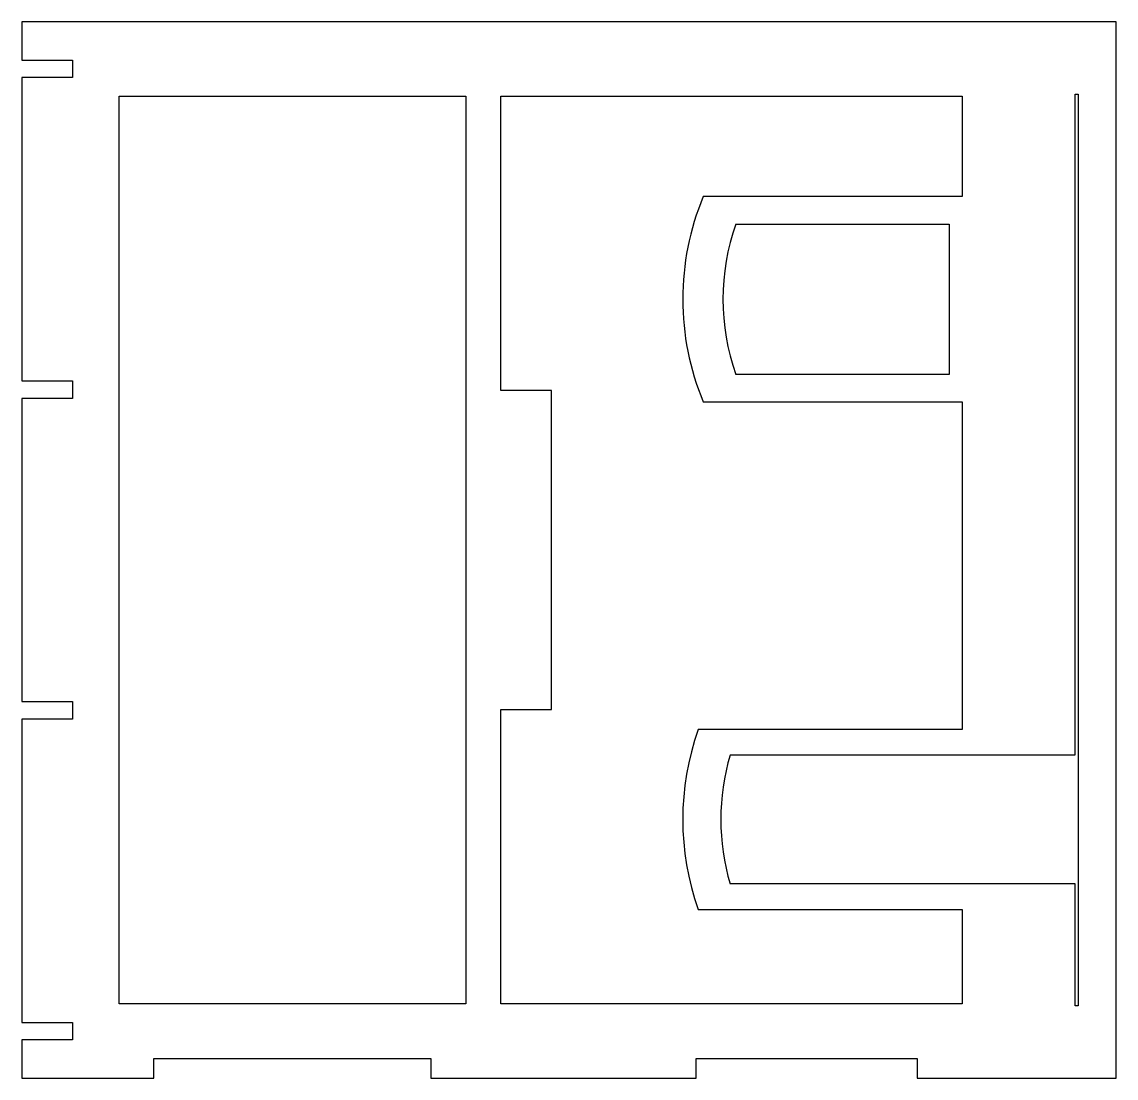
# Model space of a CAD drawing. Header units: millimetres. Extents: x -19.6 to 19.6, y -18.9 to 18.9.
import ezdxf

# ---------------------------------------------------------------- set-up
doc = ezdxf.new("R2010")
doc.units = ezdxf.units.MM
doc.layers.get('0').update_dxf_attribs({"linetype": 'CONTINUOUS'})

msp = doc.modelspace()

# ---------------------------------------------------------------- linework, layer by layer
for p, q in [((19.606, 18.919), (-19.606, 18.919)), ((-19.606, 18.919), (-19.606, 17.549)), ((19.606, -18.919), (19.606, 18.919)), ((-19.606, 17.549), (-17.797, 17.549)), ((-17.797, 17.549), (-17.797, 16.924)), ((-19.606, 16.924), (-19.606, 6.058)), ((-17.797, 16.924), (-19.606, 16.924)), ((-16.122, 16.253), (-3.697, 16.253)), ((-16.122, -16.253), (-16.122, 16.253)), ((-3.697, 16.253), (-3.697, -16.253)), ((-2.44, 5.719), (-2.44, 16.253)), ((-2.44, 16.253), (14.092, 16.253)), ((14.092, 16.253), (14.092, 12.659)), ((18.141, -7.344), (18.141, 16.328)), ((18.141, 16.328), (18.242, 16.328)), ((18.242, 16.328), (18.242, -16.328)), ((14.092, 12.659), (4.809, 12.659)), ((5.972, 11.675), (13.622, 11.675)), ((13.622, 11.675), (13.622, 6.292)), ((13.622, 6.292), (5.972, 6.292)), ((-19.606, 6.058), (-17.797, 6.058)), ((-17.797, 6.058), (-17.797, 5.433)), ((-0.622, 5.719), (-2.44, 5.719)), ((-0.622, -5.719), (-0.622, 5.719)), ((-17.797, 5.433), (-19.606, 5.433)), ((-19.606, 5.433), (-19.606, -5.433)), ((4.809, 5.308), (14.092, 5.308)), ((14.092, 5.308), (14.092, -6.435)), ((-19.606, -5.433), (-17.797, -5.433)), ((-17.797, -5.433), (-17.797, -6.058)), ((-2.44, -5.719), (-0.622, -5.719)), ((-2.44, -16.253), (-2.44, -5.719)), ((-17.797, -6.058), (-19.606, -6.058)), ((-19.606, -6.058), (-19.606, -16.924)), ((14.092, -6.435), (4.633, -6.435)), ((5.771, -7.344), (18.141, -7.344)), ((18.141, -11.965), (5.771, -11.965)), ((18.141, -16.328), (18.141, -11.965)), ((4.633, -12.874), (14.092, -12.874)), ((14.092, -12.874), (14.092, -16.253)), ((-3.697, -16.253), (-16.122, -16.253)), ((14.092, -16.253), (-2.44, -16.253)), ((18.242, -16.328), (18.141, -16.328)), ((-19.606, -16.924), (-17.797, -16.924)), ((-17.797, -16.924), (-17.797, -17.549)), ((-17.797, -17.549), (-19.606, -17.549)), ((-19.606, -17.549), (-19.606, -18.919)), ((-14.872, -18.919), (-14.872, -18.219)), ((-14.872, -18.219), (-4.947, -18.219)), ((-4.947, -18.219), (-4.947, -18.919)), ((4.551, -18.919), (4.551, -18.219)), ((4.551, -18.219), (12.476, -18.219)), ((12.476, -18.219), (12.476, -18.919)), ((-19.606, -18.919), (-14.872, -18.919)), ((-4.947, -18.919), (4.551, -18.919)), ((12.476, -18.919), (19.606, -18.919))]:
    msp.add_line(p, q)
for centre, radius, start, end in [((13.659, 8.984), 9.583, 157.4459, 202.5541), ((13.659, 8.984), 8.144, 160.7023, 199.2977), ((13.659, -9.655), 9.583, 160.3702, 199.6298), ((13.659, -9.655), 8.219, 163.6758, 196.3242)]:
    msp.add_arc(centre, radius, start, end)

doc.saveas('drawing.dxf')
